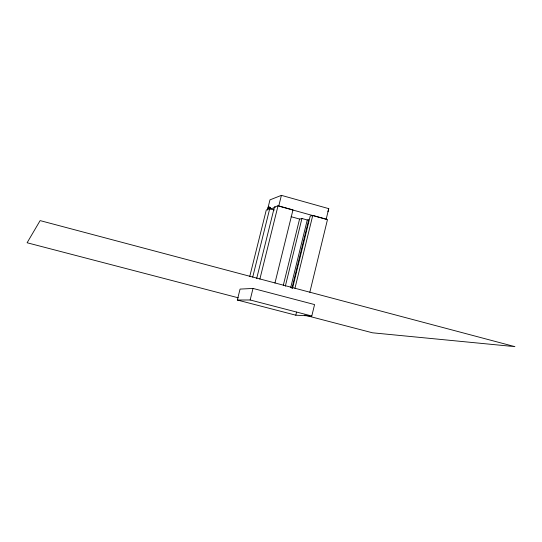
<?xml version="1.0" encoding="UTF-8"?>
<svg xmlns="http://www.w3.org/2000/svg" width="542" height="542" viewBox="0 0 542 542"><rect width="100%" height="100%" fill="white"/><g stroke="black" fill="none" stroke-linecap="round" stroke-linejoin="round"><path stroke-width="0.81" d="M311.799 316.013L314.57 304.577L253.019 288.432L240.059 289.096L237.335 300.024L295.803 315.193L311.799 316.013L250.153 299.983L237.335 300.024M294.943 288.317L312.761 215.404L327.497 219.51L309.828 292.253M295.803 315.193L296.562 312.104M327.964 211.732L328.75 208.643L326.162 219.293L278.744 206.089L281.406 195.357L328.75 208.643M283.31 285.275L299.536 219.185L301.928 218.501L307.26 219.977L308.757 219.578L291.901 288.385M285.322 286.21L301.928 218.501M290.702 287.626L307.26 219.977M292.497 288.446L310.18 216.143L312.761 215.404M259.869 279.13L278.046 205.736L292.971 209.896L274.957 283.032M249.767 276.406L266.291 209.971L269.706 208.738L274.327 210.025M267.416 210.14L269.97 199.863L281.406 195.357M268.087 208.182L268.737 206.997L270.492 207.484L269.841 208.67L268.087 208.182C267.524 205.506 272.762 208.982 268.344 207.139M252.714 277.131L269.706 208.738M250.153 299.983L253.019 288.432M256.698 278.446L274.408 207.051L278.046 205.736M270.614 208.995L274.543 207.586M238.27 297.809L27.1 242.755L40.128 220.608L514.9 346.643L372.51 332.802L304.57 315.092M291.095 216.705L299.787 219.11M274.408 207.051L275.329 207.308M270.248 208.392L268.154 208.033L269.909 208.521M268.48 208.04L270.234 208.528"/></g></svg>
